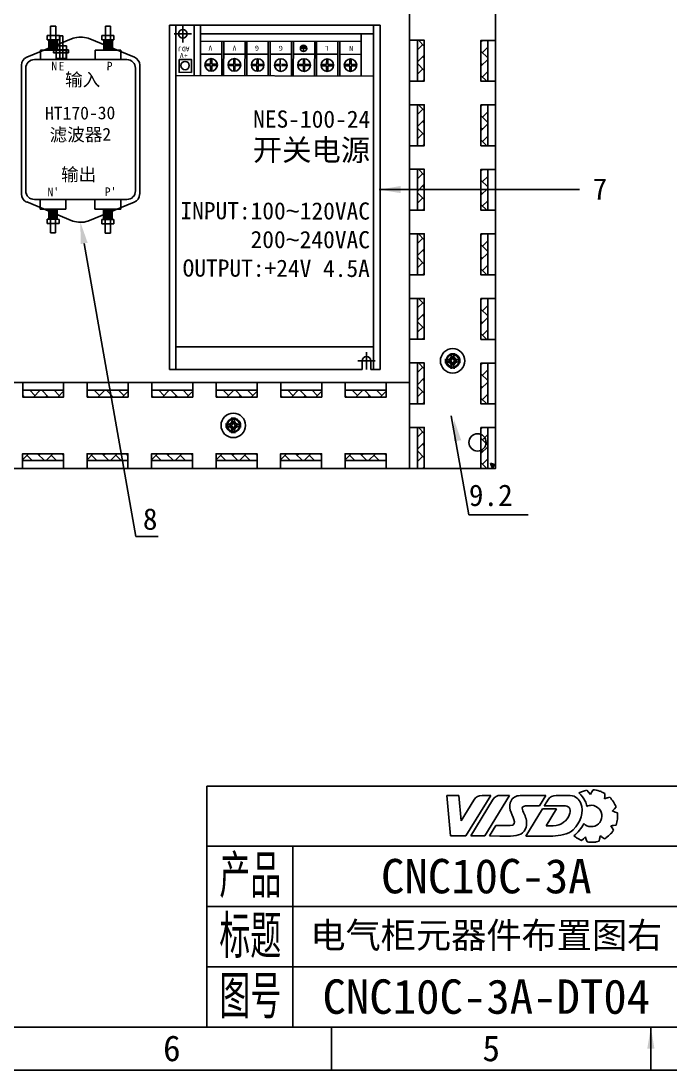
# Model space of a CAD drawing. Header units: millimetres. Extents: x 547 to 2149, y 622 to 1790.
# Drawn here: x 1599.9 to 1675.4, y 1580.2 to 1702.1 of the extents above; entities that cross this region are included whole.
import ezdxf

# ---------------------------------------------------------------- set-up
doc = ezdxf.new("R2010")
doc.units = ezdxf.units.MM
for name, color, linetype in [('中文标注', 3, 'Continuous'), ('仅图框使用', 7, 'Continuous'), ('元器件与线路', 7, 'Continuous'), ('英文数字标注', 3, 'Continuous')]:
    doc.layers.add(name, color=color, linetype=linetype)
doc.styles.get("Standard").update_dxf_attribs({"font": 'txt', "bigfont": 'gbcbig.shx'})
doc.styles.add('宋体', font='')
doc.styles.add('样式 1', font='', dxfattribs={"height": 2})
doc.styles.get('宋体').set_extended_font_data('宋体')
doc.styles.get('样式 1').set_extended_font_data('@FangSong_GB2312')
doc.dimstyles.new('ISO-25', dxfattribs={"dimtxt": 2.5, "dimasz": 2.5, "dimexe": 1.25, "dimexo": 0.625, "dimtad": 1, "dimtxsty": 'Standard', "dimcen": 2.5, "dimadec": 0, "dimazin": 0, "dimtfac": 1, "dimtmove": 0, "dimatfit": 3, "dimfxl": 0, "dimarcsym": 0})
doc.dimstyles.get("Standard").update_dxf_attribs({"dimtxt": 2, "dimasz": 3, "dimexe": 0.18, "dimexo": 0.0625, "dimgap": 0.09, "dimtad": 0, "dimtih": 1, "dimtoh": 1, "dimdec": 4, "dimzin": 0, "dimdsep": 46, "dimtxsty": 'Standard', "dimcen": 0.09, "dimaunit": 1, "dimadec": 0, "dimazin": 0, "dimtfac": 1, "dimtdec": 4, "dimtofl": 0, "dimtmove": 0, "dimatfit": 3, "dimfxl": 0, "dimtolj": 1, "dimtzin": 0, "dimarcsym": 0})

# ---------------------------------------------------------------- blocks, each defined once
blk = doc.blocks.new('Logo-pic')
at = {"layer": '仅图框使用', "color": 4}
for points in [[(1.39, 0), (1.39, 0), (0, 0), (0, 0)], [(0, 0), (0, 0), (0.42, -4.7), (0.42, -4.7)], [(15.35, 0.28), (15.42, 0.32), (15.49, 0.35), (15.57, 0.38)], [(16.08, -0.66), (15.92, -0.31), (15.66, 0), (15.35, 0.28)], [(15.57, 0.38), (15.69, 0.44), (15.83, 0.49), (15.99, 0.54)], [(15.99, 0.54), (15.99, 0.54), (16.28, 0.62), (16.28, 0.62)], [(16.28, 0.62), (16.28, 0.62), (16.46, 0.38), (16.46, 0.38)], [(16.46, 0.38), (16.46, 0.38), (16.69, 0.09), (16.69, 0.09)], [(16.69, 0.09), (16.69, 0.09), (16.85, 0.39), (16.85, 0.39)], [(16.85, 0.39), (16.85, 0.39), (17, 0.65), (17, 0.65)], [(17, 0.65), (17.24, 0.64), (17.5, 0.58), (17.73, 0.5)], [(17.73, 0.5), (17.86, 0.46), (18, 0.4), (18.12, 0.34)], [(18.12, 0.34), (18.12, 0.34), (18.38, 0.2), (18.38, 0.2)], [(18.38, 0.2), (18.38, 0.2), (18.35, -0.09), (18.35, -0.09)], [(1.66, -2.95), (1.66, -2.95), (1.39, 0), (1.39, 0)], [(3.14, -0.56), (3.14, -0.56), (1.66, -2.95), (1.66, -2.95)], [(2.21, -4.71), (2.21, -4.71), (5.1, -0.01), (5.1, -0.01)], [(5.31, -0.56), (5.31, -0.56), (2.78, -4.71), (2.78, -4.71)], [(4.11, -0.01), (3.65, -0.01), (3.39, -0.16), (3.14, -0.56)], [(5.1, -0.01), (5.1, -0.01), (4.11, -0.01), (4.11, -0.01)], [(4.4, -4.71), (4.4, -4.71), (7.29, -0.02), (7.29, -0.02)], [(6.29, -0.01), (5.83, -0.01), (5.59, -0.13), (5.31, -0.56)], [(7.28, -0.02), (7.28, -0.02), (6.29, -0.01), (6.29, -0.01)], [(7.5, -0.58), (7.03, -1.34), (7.55, -2.13), (7.8, -2.82)], [(7.29, -0.02), (7.29, -0.02), (7.28, -0.02), (7.28, -0.02)], [(8.69, -0.02), (8.19, -0.02), (7.78, -0.12), (7.5, -0.58)], [(9.03, -2.23), (8.76, -1.63), (8.45, -1.19), (9.46, -1.23)], [(11.52, -0.03), (11.52, -0.03), (8.69, -0.02), (8.69, -0.02)], [(10.78, -1.23), (10.78, -1.23), (11.52, -0.03), (11.52, -0.03)], [(11.33, -1.23), (11.44, -1.05), (11.61, -0.77), (11.73, -0.58)], [(11.73, -0.58), (12.03, -0.12), (12.3, -0.03), (12.71, -0.03)], [(12.71, -0.03), (12.71, -0.03), (14.35, -0.03), (14.35, -0.03)], [(14.35, -0.03), (15.01, -0.04), (15.38, -0.46), (15.59, -0.95)], [(15.59, -0.95), (15.97, -1.85), (15.54, -3.19), (14.68, -3.99)], [(16.26, -1.28), (16.23, -1.07), (16.17, -0.86), (16.08, -0.66)], [(16.85, -1.16), (16.64, -1.16), (16.44, -1.2), (16.26, -1.28)], [(18.03, -2.46), (18.06, -1.77), (17.53, -1.2), (16.85, -1.16)], [(18.35, -0.09), (18.35, -0.09), (18.33, -0.41), (18.33, -0.41)], [(18.33, -0.41), (18.48, -0.36), (18.63, -0.3), (18.67, -0.29)], [(18.67, -0.29), (18.67, -0.29), (18.94, -0.22), (18.94, -0.22)], [(18.94, -0.22), (19.09, -0.37), (19.24, -0.55), (19.36, -0.74)], [(19.36, -0.74), (19.42, -0.84), (19.49, -0.95), (19.55, -1.07)], [(19.55, -1.07), (19.55, -1.07), (19.61, -1.19), (19.61, -1.19)], [(19.61, -1.19), (19.63, -1.24), (19.65, -1.29), (19.67, -1.34)], [(9.21, -3.7), (9.35, -3.15), (9.22, -2.68), (9.03, -2.23)], [(9.2, -4.73), (9.2, -4.73), (11.13, -1.56), (11.13, -1.56)], [(9.46, -1.23), (9.46, -1.23), (10.78, -1.23), (10.78, -1.23)], [(11.13, -1.56), (11.13, -1.56), (12.74, -1.57), (12.74, -1.57)], [(13.78, -1.23), (13.78, -1.23), (11.33, -1.23), (11.33, -1.23)], [(12.74, -1.57), (12.74, -1.57), (11.53, -3.53), (11.53, -3.53)], [(12.36, -3.53), (13.34, -3.53), (14.01, -2.89), (14.24, -2.29)], [(14.24, -2.29), (14.45, -1.75), (14.3, -1.24), (13.78, -1.23)], [(19.48, -1.56), (19.48, -1.56), (19.25, -1.82), (19.25, -1.82)], [(19.25, -1.82), (19.27, -1.83), (19.29, -1.84), (19.57, -1.95)], [(19.67, -1.34), (19.67, -1.34), (19.48, -1.56), (19.48, -1.56)], [(19.57, -1.95), (19.57, -1.95), (19.84, -2.05), (19.84, -2.05)], [(19.84, -2.05), (19.84, -2.12), (19.85, -2.18), (19.85, -2.25)], [(5.7, -3.51), (5.7, -3.51), (4.96, -4.72), (4.96, -4.72)], [(6.79, -3.52), (6.79, -3.52), (5.7, -3.51), (5.7, -3.51)], [(7.36, -3.52), (7.36, -3.52), (6.79, -3.52), (6.79, -3.52)], [(7.8, -2.82), (7.92, -3.14), (7.91, -3.51), (7.36, -3.52)], [(11.53, -3.53), (11.53, -3.53), (12.01, -3.53), (12.01, -3.53)], [(12.01, -3.53), (12.01, -3.53), (12.28, -3.53), (12.28, -3.53)], [(12.28, -3.53), (12.28, -3.53), (12.36, -3.53), (12.36, -3.53)], [(14.77, -4.69), (15.24, -4.34), (15.64, -3.84), (15.92, -3.28)], [(15.92, -3.28), (16.13, -3.49), (16.42, -3.62), (16.74, -3.64)], [(16.74, -3.64), (17.42, -3.67), (18, -3.14), (18.03, -2.46)], [(19.38, -3.49), (19.27, -3.51), (19.17, -3.52), (19.07, -3.53)], [(19.07, -3.53), (19.13, -3.61), (19.18, -3.69), (19.24, -3.79)], [(19.67, -3.46), (19.67, -3.46), (19.38, -3.49), (19.38, -3.49)], [(19.83, -2.75), (19.81, -2.99), (19.75, -3.23), (19.67, -3.46)], [(0.42, -4.7), (0.42, -4.7), (2.21, -4.71), (2.21, -4.71)], [(2.78, -4.71), (2.78, -4.71), (4.4, -4.71), (4.4, -4.71)], [(4.96, -4.72), (4.96, -4.72), (6.17, -4.73), (6.17, -4.73)], [(6.17, -4.73), (6.17, -4.73), (7.42, -4.73), (7.42, -4.73)], [(7.42, -4.73), (8.35, -4.73), (9.03, -4.45), (9.21, -3.7)], [(10.29, -4.74), (10.29, -4.74), (9.2, -4.73), (9.2, -4.73)], [(12.31, -4.74), (12.31, -4.74), (10.29, -4.74), (10.29, -4.74)], [(14.68, -3.99), (14.07, -4.56), (13.13, -4.68), (12.31, -4.74)], [(15.06, -4.92), (14.97, -4.86), (14.88, -4.78), (14.77, -4.69)], [(16.12, -4.83), (16.12, -4.83), (15.88, -5.05), (15.88, -5.05)], [(16.21, -5.14), (16.19, -5.07), (16.16, -4.95), (16.12, -4.83)], [(17.83, -4.7), (17.81, -4.83), (17.79, -4.96), (17.76, -5.07)], [(18.1, -4.89), (18.02, -4.84), (17.93, -4.77), (17.83, -4.7)], [(18.61, -4.87), (18.52, -4.93), (18.43, -4.99), (18.34, -5.04)], [(18.64, -4.84), (18.63, -4.85), (18.62, -4.86), (18.61, -4.87)], [(19.17, -4.34), (19.01, -4.52), (18.83, -4.68), (18.64, -4.84)], [(19.38, -4.03), (19.32, -4.14), (19.24, -4.24), (19.17, -4.34)], [(19.24, -3.79), (19.24, -3.79), (19.38, -4.03), (19.38, -4.03)], [(15.37, -5.11), (15.27, -5.05), (15.16, -4.99), (15.06, -4.92)], [(15.5, -5.18), (15.5, -5.18), (15.37, -5.11), (15.37, -5.11)], [(15.68, -5.25), (15.62, -5.23), (15.56, -5.2), (15.5, -5.18)], [(15.88, -5.05), (15.88, -5.05), (15.66, -5.25), (15.66, -5.25)], [(15.66, -5.25), (15.66, -5.25), (15.68, -5.25), (15.68, -5.25)], [(16.3, -5.42), (16.3, -5.42), (16.21, -5.14), (16.21, -5.14)], [(16.61, -5.45), (16.51, -5.45), (16.4, -5.44), (16.3, -5.42)], [(16.98, -5.45), (16.85, -5.46), (16.73, -5.46), (16.61, -5.45)], [(17.38, -5.41), (17.23, -5.43), (17.1, -5.44), (16.98, -5.45)], [(17.7, -5.33), (17.6, -5.36), (17.49, -5.38), (17.38, -5.41)], [(17.76, -5.07), (17.76, -5.07), (17.7, -5.33), (17.7, -5.33)], [(17.7, -5.33), (17.7, -5.33), (17.7, -5.33), (17.7, -5.33)], [(18.34, -5.04), (18.34, -5.04), (18.1, -4.89), (18.1, -4.89)]]:
    blk.add_open_spline(points, degree=3, dxfattribs=at)
blk.add_open_spline([(19.85, -2.25), (19.85, -2.3), (19.85, -2.35), (19.85, -2.41), (19.85, -2.41), (19.85, -2.52), (19.85, -2.64), (19.83, -2.75)], degree=3, knots=[0.25423729, 0.25423729, 0.25423729, 0.25423729, 0.27118644, 0.27118644, 0.27118644, 0.27118644, 0.28813559, 0.28813559, 0.28813559, 0.28813559], dxfattribs=at)

msp = doc.modelspace()

# ---------------------------------------------------------------- hatches: boundary and pattern name
at = {"layer": '元器件与线路'}
h = msp.add_hatch(color=256, dxfattribs=at)
h.paths.add_polyline_path([(1603.2, 1698.93), (1603.2, 1699.88), (1603.71, 1699.88), (1604.2, 1699.88), (1604.2, 1699.34)])
h.paths.add_polyline_path([(1603.2, 1698.69), (1603.2, 1698.93), (1604.2, 1699.34), (1604.2, 1698.69)])
h = msp.add_hatch(color=256, dxfattribs=at)
h.paths.add_polyline_path([(1610.57, 1698.93), (1610.57, 1699.88), (1610.05, 1699.88), (1609.57, 1699.88), (1609.57, 1699.34)])
h.paths.add_polyline_path([(1610.57, 1698.69), (1610.57, 1698.93), (1609.57, 1699.34), (1609.57, 1698.69)])
h = msp.add_hatch(dxfattribs=at)
h.set_pattern_fill('AR-HBONE', color=256, scale=0.25, angle=90, style=0)
h.set_pattern_definition([(135, (1768.9885, 2125.7282), (-1.4142136, -3e-14), [3, -1]), (225, (1768.2814, 2126.4353), (-1.4142136, -3e-14), [3, -1])])
h.paths.add_polyline_path([(1646.05, 1699.85), (1646.05, 1695.09), (1646.84, 1695.09), (1646.84, 1699.85)])
h = msp.add_hatch(dxfattribs=at)
h.set_pattern_fill('AR-HBONE', color=256, scale=0.25, angle=270, style=0)
h.set_pattern_definition([(315, (1531.2778, 1269.1993), (1.4142136, 3e-14), [3, -1]), (45, (1531.9849, 1268.4921), (1.4142136, 3e-14), [3, -1])])
h.paths.add_polyline_path([(1653.43, 1695.08), (1654.22, 1695.08), (1654.22, 1699.83), (1653.43, 1699.83)])
h = msp.add_hatch(color=256, dxfattribs=at)
h.paths.add_polyline_path([(1605.24, 1698.73), (1605.24, 1698.38), (1605.46, 1698.38), (1605.46, 1698.73)])
h.paths.add_polyline_path([(1604.82, 1698.69), (1604.82, 1698.38), (1605.2, 1698.38), (1605.2, 1698.69)])
h.paths.add_polyline_path([(1604.82, 1698.38), (1604.82, 1698.69), (1604.45, 1698.69), (1604.45, 1698.38)])
h.paths.add_polyline_path([(1604.45, 1698.38), (1604.45, 1698.69), (1604.03, 1698.69), (1604.03, 1698.38)])
h.paths.add_polyline_path([(1604.03, 1698.38), (1604.03, 1698.69), (1603.75, 1698.69), (1603.74, 1698.38)])
h = msp.add_hatch(color=256, dxfattribs=at)
h.paths.add_polyline_path([(1605.24, 1697.73), (1605, 1697.73), (1605, 1697.59), (1605.24, 1697.59)])
h.paths.add_polyline_path([(1605, 1697.73), (1604.27, 1697.73), (1604.27, 1697.59), (1605, 1697.59)])
h.paths.add_polyline_path([(1604.03, 1697.73), (1604.03, 1697.59), (1604.27, 1697.59), (1604.27, 1697.73)])
h = msp.add_hatch(dxfattribs=at)
h.set_pattern_fill('AR-HBONE', color=256, scale=0.25, angle=90, style=0)
h.set_pattern_definition([(135, (1768.9885, 2118.2282), (-1.4142136, -3e-14), [3, -1]), (225, (1768.2814, 2118.9353), (-1.4142136, -3e-14), [3, -1])])
h.paths.add_polyline_path([(1646.05, 1692.35), (1646.05, 1687.59), (1646.84, 1687.59), (1646.84, 1692.35)])
h = msp.add_hatch(dxfattribs=at)
h.set_pattern_fill('AR-HBONE', color=256, scale=0.25, angle=270, style=0)
h.set_pattern_definition([(315, (1531.2778, 1261.6993), (1.4142136, 3e-14), [3, -1]), (45, (1531.9849, 1260.9921), (1.4142136, 3e-14), [3, -1])])
h.paths.add_polyline_path([(1653.43, 1687.58), (1654.22, 1687.58), (1654.22, 1692.33), (1653.43, 1692.33)])
h = msp.add_hatch(dxfattribs=at)
h.set_pattern_fill('AR-HBONE', color=256, scale=0.25, angle=90, style=0)
h.set_pattern_definition([(135, (1768.9885, 2110.7282), (-1.4142136, -3e-14), [3, -1]), (225, (1768.2814, 2111.4353), (-1.4142136, -3e-14), [3, -1])])
h.paths.add_polyline_path([(1646.05, 1684.85), (1646.05, 1680.09), (1646.84, 1680.09), (1646.84, 1684.85)])
h = msp.add_hatch(dxfattribs=at)
h.set_pattern_fill('AR-HBONE', color=256, scale=0.25, angle=270, style=0)
h.set_pattern_definition([(315, (1531.2778, 1254.1993), (1.4142136, 3e-14), [3, -1]), (45, (1531.9849, 1253.4921), (1.4142136, 3e-14), [3, -1])])
h.paths.add_polyline_path([(1653.43, 1680.08), (1654.22, 1680.08), (1654.22, 1684.83), (1653.43, 1684.83)])
h = msp.add_hatch(color=256, dxfattribs=at)
h.paths.add_polyline_path([(1603.17, 1679.99), (1603.17, 1679.04), (1603.69, 1679.04), (1604.17, 1679.03), (1604.17, 1679.58)])
h.paths.add_polyline_path([(1603.17, 1680.23), (1603.17, 1679.99), (1604.17, 1679.58), (1604.17, 1680.23)])
h = msp.add_hatch(color=256, dxfattribs=at)
h.paths.add_polyline_path([(1610.55, 1679.97), (1609.55, 1679.56), (1609.54, 1679.02), (1610.03, 1679.02), (1610.54, 1679.02)])
h.paths.add_polyline_path([(1609.55, 1679.56), (1610.55, 1679.97), (1610.55, 1680.21), (1609.55, 1680.21)])
h = msp.add_hatch(dxfattribs=at)
h.set_pattern_fill('AR-HBONE', color=256, scale=0.25, angle=90, style=0)
h.set_pattern_definition([(135, (1768.9885, 2103.2282), (-1.4142136, -3e-14), [3, -1]), (225, (1768.2814, 2103.9353), (-1.4142136, -3e-14), [3, -1])])
h.paths.add_polyline_path([(1646.05, 1677.35), (1646.05, 1672.59), (1646.84, 1672.59), (1646.84, 1677.35)])
h = msp.add_hatch(dxfattribs=at)
h.set_pattern_fill('AR-HBONE', color=256, scale=0.25, angle=270, style=0)
h.set_pattern_definition([(315, (1531.2778, 1246.6993), (1.4142136, 3e-14), [3, -1]), (45, (1531.9849, 1245.9921), (1.4142136, 3e-14), [3, -1])])
h.paths.add_polyline_path([(1653.43, 1672.58), (1654.22, 1672.58), (1654.22, 1677.33), (1653.43, 1677.33)])
h = msp.add_hatch(dxfattribs=at)
h.set_pattern_fill('AR-HBONE', color=256, scale=0.25, angle=90, style=0)
h.set_pattern_definition([(135, (1768.9885, 2095.7282), (-1.4142136, -3e-14), [3, -1]), (225, (1768.2814, 2096.4353), (-1.4142136, -3e-14), [3, -1])])
h.paths.add_polyline_path([(1646.05, 1669.85), (1646.05, 1665.09), (1646.84, 1665.09), (1646.84, 1669.85)])
h = msp.add_hatch(dxfattribs=at)
h.set_pattern_fill('AR-HBONE', color=256, scale=0.25, angle=270, style=0)
h.set_pattern_definition([(315, (1531.2778, 1239.1993), (1.4142136, 3e-14), [3, -1]), (45, (1531.9849, 1238.4921), (1.4142136, 3e-14), [3, -1])])
h.paths.add_polyline_path([(1653.43, 1665.08), (1654.22, 1665.08), (1654.22, 1669.83), (1653.43, 1669.83)])
h = msp.add_hatch(dxfattribs=at)
h.set_pattern_fill('AR-HBONE', color=256, scale=0.25, angle=90, style=0)
h.set_pattern_definition([(135, (1768.9885, 2088.2282), (-1.4142136, -3e-14), [3, -1]), (225, (1768.2814, 2088.9353), (-1.4142136, -3e-14), [3, -1])])
h.paths.add_polyline_path([(1646.05, 1662.35), (1646.05, 1657.59), (1646.84, 1657.59), (1646.84, 1662.35)])
h = msp.add_hatch(dxfattribs=at)
h.set_pattern_fill('AR-HBONE', color=256, scale=0.25, angle=270, style=0)
h.set_pattern_definition([(315, (1531.2778, 1231.6993), (1.4142136, 3e-14), [3, -1]), (45, (1531.9849, 1230.9921), (1.4142136, 3e-14), [3, -1])])
h.paths.add_polyline_path([(1653.43, 1657.58), (1654.22, 1657.58), (1654.22, 1662.33), (1653.43, 1662.33)])
h = msp.add_hatch(dxfattribs=at)
h.set_pattern_fill('AR-HBONE', color=256, scale=0.25, style=0)
h.set_pattern_definition([(45, (2030.7844, 1536.2299), (1e-16, 1.4142136), [3, -1]), (135, (2031.4915, 1536.937), (1e-16, 1.4142136), [3, -1])])
h.paths.add_polyline_path([(1604.91, 1659.17), (1600.15, 1659.17), (1600.15, 1658.38), (1604.91, 1658.38)])
h = msp.add_hatch(dxfattribs=at)
h.set_pattern_fill('AR-HBONE', color=256, scale=0.25, style=0)
h.set_pattern_definition([(45, (2038.2844, 1536.2299), (1e-16, 1.4142136), [3, -1]), (135, (2038.9915, 1536.937), (1e-16, 1.4142136), [3, -1])])
h.paths.add_polyline_path([(1612.41, 1659.17), (1607.65, 1659.17), (1607.65, 1658.38), (1612.41, 1658.38)])
h = msp.add_hatch(dxfattribs=at)
h.set_pattern_fill('AR-HBONE', color=256, scale=0.25, style=0)
h.set_pattern_definition([(45, (2045.7844, 1536.2299), (1e-16, 1.4142136), [3, -1]), (135, (2046.4915, 1536.937), (1e-16, 1.4142136), [3, -1])])
h.paths.add_polyline_path([(1619.91, 1659.17), (1615.15, 1659.17), (1615.15, 1658.38), (1619.91, 1658.38)])
h = msp.add_hatch(dxfattribs=at)
h.set_pattern_fill('AR-HBONE', color=256, scale=0.25, style=0)
h.set_pattern_definition([(45, (2053.2844, 1536.2299), (1e-16, 1.4142136), [3, -1]), (135, (2053.9915, 1536.937), (1e-16, 1.4142136), [3, -1])])
h.paths.add_polyline_path([(1627.41, 1659.17), (1622.65, 1659.17), (1622.65, 1658.38), (1627.41, 1658.38)])
h = msp.add_hatch(dxfattribs=at)
h.set_pattern_fill('AR-HBONE', color=256, scale=0.25, style=0)
h.set_pattern_definition([(45, (2060.7844, 1536.2299), (1e-16, 1.4142136), [3, -1]), (135, (2061.4915, 1536.937), (1e-16, 1.4142136), [3, -1])])
h.paths.add_polyline_path([(1634.91, 1659.17), (1630.15, 1659.17), (1630.15, 1658.38), (1634.91, 1658.38)])
h = msp.add_hatch(dxfattribs=at)
h.set_pattern_fill('AR-HBONE', color=256, scale=0.25, style=0)
h.set_pattern_definition([(45, (2068.2844, 1536.2299), (1e-16, 1.4142136), [3, -1]), (135, (2068.9915, 1536.937), (1e-16, 1.4142136), [3, -1])])
h.paths.add_polyline_path([(1642.41, 1659.17), (1637.65, 1659.17), (1637.65, 1658.38), (1642.41, 1658.38)])
h = msp.add_hatch(dxfattribs=at)
h.set_pattern_fill('AR-HBONE', color=256, scale=0.25, angle=90, style=0)
h.set_pattern_definition([(135, (1768.9885, 2080.7282), (-1.4142136, -3e-14), [3, -1]), (225, (1768.2814, 2081.4353), (-1.4142136, -3e-14), [3, -1])])
h.paths.add_polyline_path([(1646.05, 1654.85), (1646.05, 1650.09), (1646.84, 1650.09), (1646.84, 1654.85)])
h = msp.add_hatch(dxfattribs=at)
h.set_pattern_fill('AR-HBONE', color=256, scale=0.25, angle=270, style=0)
h.set_pattern_definition([(315, (1531.2778, 1224.1993), (1.4142136, 3e-14), [3, -1]), (45, (1531.9849, 1223.4921), (1.4142136, 3e-14), [3, -1])])
h.paths.add_polyline_path([(1653.43, 1650.08), (1654.22, 1650.08), (1654.22, 1654.83), (1653.43, 1654.83)])
h = msp.add_hatch(dxfattribs=at)
h.set_pattern_fill('AR-HBONE', color=256, scale=0.25, angle=180, style=0)
h.set_pattern_definition([(225, (1174.2555, 1773.9406), (-3e-16, -1.4142136), [3, -1]), (315, (1173.5484, 1773.2335), (-3e-16, -1.4142136), [3, -1])])
h.paths.add_polyline_path([(1600.13, 1651.79), (1600.13, 1651), (1604.89, 1651), (1604.89, 1651.79)])
h = msp.add_hatch(dxfattribs=at)
h.set_pattern_fill('AR-HBONE', color=256, scale=0.25, angle=180, style=0)
h.set_pattern_definition([(225, (1181.7555, 1773.9406), (-3e-16, -1.4142136), [3, -1]), (315, (1181.0484, 1773.2335), (-3e-16, -1.4142136), [3, -1])])
h.paths.add_polyline_path([(1607.63, 1651.79), (1607.63, 1651), (1612.39, 1651), (1612.39, 1651.79)])
h = msp.add_hatch(dxfattribs=at)
h.set_pattern_fill('AR-HBONE', color=256, scale=0.25, angle=180, style=0)
h.set_pattern_definition([(225, (1189.2555, 1773.9406), (-3e-16, -1.4142136), [3, -1]), (315, (1188.5484, 1773.2335), (-3e-16, -1.4142136), [3, -1])])
h.paths.add_polyline_path([(1615.13, 1651.79), (1615.13, 1651), (1619.89, 1651), (1619.89, 1651.79)])
h = msp.add_hatch(dxfattribs=at)
h.set_pattern_fill('AR-HBONE', color=256, scale=0.25, angle=180, style=0)
h.set_pattern_definition([(225, (1196.7555, 1773.9406), (-3e-16, -1.4142136), [3, -1]), (315, (1196.0484, 1773.2335), (-3e-16, -1.4142136), [3, -1])])
h.paths.add_polyline_path([(1622.63, 1651.79), (1622.63, 1651), (1627.39, 1651), (1627.39, 1651.79)])
h = msp.add_hatch(dxfattribs=at)
h.set_pattern_fill('AR-HBONE', color=256, scale=0.25, angle=180, style=0)
h.set_pattern_definition([(225, (1204.2555, 1773.9406), (-3e-16, -1.4142136), [3, -1]), (315, (1203.5484, 1773.2335), (-3e-16, -1.4142136), [3, -1])])
h.paths.add_polyline_path([(1630.13, 1651.79), (1630.13, 1651), (1634.89, 1651), (1634.89, 1651.79)])
h = msp.add_hatch(dxfattribs=at)
h.set_pattern_fill('AR-HBONE', color=256, scale=0.25, angle=180, style=0)
h.set_pattern_definition([(225, (1211.7555, 1773.9406), (-3e-16, -1.4142136), [3, -1]), (315, (1211.0484, 1773.2335), (-3e-16, -1.4142136), [3, -1])])
h.paths.add_polyline_path([(1637.63, 1651.79), (1637.63, 1651), (1642.39, 1651), (1642.39, 1651.79)])

# ---------------------------------------------------------------- linework, layer by layer
at = {"layer": '仅图框使用'}
for p, q in [((1621.55, 1613.18), (1816.68, 1613.18)), ((1621.55, 1585.18), (1621.55, 1613.18)), ((1621.55, 1606.18), (1816.68, 1606.18)), ((1631.55, 1585.18), (1631.55, 1606.18)), ((1621.55, 1599.18), (1816.68, 1599.18)), ((1621.55, 1592.18), (1784.55, 1592.18)), ((1529.68, 1585.18), (1816.68, 1585.18)), ((1636.05, 1585.18), (1636.05, 1580.18)), ((1524.68, 1580.18), (1821.68, 1580.18))]:
    msp.add_line(p, q, dxfattribs=at)
at = {"layer": '元器件与线路'}
for p, q in [((1645.13, 1757.59), (1645.13, 1650.09)), ((1655.13, 1757.29), (1655.13, 1650.39)), ((1603.4, 1699.88), (1603.4, 1701.46)), ((1603.4, 1701.46), (1604, 1701.46)), ((1604, 1701.46), (1604, 1699.88)), ((1610.37, 1701.46), (1609.77, 1701.46)), ((1609.77, 1701.46), (1609.77, 1699.88)), ((1610.37, 1699.88), (1610.37, 1701.46)), ((1617.2, 1701.59), (1617.2, 1661.59)), ((1641.7, 1701.59), (1617.2, 1701.59)), ((1617.76, 1700.59), (1619.76, 1700.59)), ((1617.97, 1701.59), (1617.97, 1661.59)), ((1618.76, 1699.59), (1618.76, 1701.59)), ((1619.26, 1700.59), (1618.76, 1700.59)), ((1620.09, 1695.72), (1620.1, 1701.59)), ((1620.81, 1695.72), (1620.83, 1701.59)), ((1620.82, 1700.59), (1640.95, 1700.59)), ((1639.49, 1695.68), (1639.5, 1700.59)), ((1640.95, 1661.59), (1640.95, 1701.59)), ((1641.7, 1661.59), (1641.7, 1701.59)), ((1606, 1700.08), (1600.63, 1697.87)), ((1603.01, 1699.88), (1603.01, 1700.38)), ((1603.01, 1700.38), (1604.41, 1700.38)), ((1603.01, 1699.88), (1603.71, 1699.88)), ((1603.2, 1698.69), (1603.2, 1699.88)), ((1603.71, 1699.88), (1604.41, 1699.88)), ((1604.2, 1699.88), (1604.2, 1698.69)), ((1604.41, 1700.38), (1604.41, 1699.88)), ((1604.45, 1700.37), (1604.82, 1700.37)), ((1604.45, 1700.37), (1604.45, 1697.59)), ((1604.82, 1700.37), (1604.82, 1697.59)), ((1607.77, 1700.08), (1613.14, 1697.87)), ((1610.75, 1700.38), (1609.35, 1700.38)), ((1609.35, 1700.38), (1609.35, 1699.88)), ((1610.05, 1699.88), (1609.35, 1699.88)), ((1609.57, 1699.88), (1609.57, 1698.69)), ((1610.75, 1699.88), (1610.05, 1699.88)), ((1610.57, 1698.69), (1610.57, 1699.88)), ((1610.75, 1699.88), (1610.75, 1700.38)), ((1639.5, 1699.68), (1620.82, 1699.72)), ((1623.29, 1695.72), (1623.3, 1699.71)), ((1623.51, 1695.71), (1623.52, 1699.71)), ((1625.99, 1695.71), (1626, 1699.71)), ((1626.21, 1695.71), (1626.22, 1699.71)), ((1628.69, 1695.7), (1628.7, 1699.7)), ((1628.91, 1695.7), (1628.92, 1699.7)), ((1631.39, 1695.7), (1631.4, 1699.69)), ((1631.61, 1695.7), (1631.62, 1699.69)), ((1634.09, 1695.69), (1634.1, 1699.69)), ((1634.31, 1695.69), (1634.32, 1699.69)), ((1636.79, 1695.68), (1636.8, 1699.68)), ((1637.01, 1695.68), (1637.02, 1699.68)), ((1646.05, 1695.09), (1646.05, 1699.85)), ((1654.22, 1699.83), (1654.22, 1695.08)), ((1602.2, 1697.59), (1602.2, 1698.69)), ((1602.2, 1698.69), (1605.2, 1698.69)), ((1603.74, 1698.38), (1603.75, 1698.73)), ((1605.46, 1698.38), (1603.74, 1698.38)), ((1605.46, 1698.73), (1603.75, 1698.73)), ((1604.03, 1699.18), (1604.03, 1697.59)), ((1605.24, 1699.18), (1604.03, 1699.18)), ((1604.03, 1697.59), (1604.03, 1698.09)), ((1605.2, 1698.69), (1605.2, 1697.59)), ((1605.24, 1697.59), (1605.24, 1699.18)), ((1605.24, 1698.09), (1605.24, 1697.59)), ((1605.46, 1698.73), (1605.46, 1698.38)), ((1608.57, 1698.69), (1608.57, 1697.59)), ((1611.57, 1698.69), (1608.57, 1698.69)), ((1611.57, 1697.59), (1611.57, 1698.69)), ((1623.29, 1698.24), (1620.82, 1698.24)), ((1625.99, 1698.23), (1623.52, 1698.24)), ((1628.69, 1698.23), (1626.22, 1698.23)), ((1631.39, 1698.22), (1628.92, 1698.23)), ((1634.09, 1698.21), (1631.62, 1698.22)), ((1633.12, 1698.91), (1632.48, 1698.91)), ((1633, 1699.02), (1632.59, 1699.02)), ((1632.91, 1699.13), (1632.68, 1699.13)), ((1632.8, 1698.91), (1632.8, 1698.65)), ((1636.79, 1698.21), (1634.32, 1698.21)), ((1639.49, 1698.2), (1637.02, 1698.21)), ((1600.01, 1696.98), (1600.01, 1681.94)), ((1612.26, 1697.59), (1601.51, 1697.59)), ((1605.24, 1697.73), (1604.03, 1697.73)), ((1605.24, 1697.59), (1604.03, 1697.59)), ((1613.76, 1696.95), (1613.76, 1681.94)), ((1621.33, 1697.05), (1621.98, 1697.05)), ((1621.33, 1696.91), (1621.98, 1696.91)), ((1621.98, 1697.05), (1621.99, 1697.71)), ((1621.98, 1696.26), (1621.98, 1696.91)), ((1622.12, 1697.05), (1622.12, 1697.71)), ((1622.12, 1697.05), (1622.78, 1697.05)), ((1622.12, 1696.91), (1622.78, 1696.91)), ((1622.12, 1696.26), (1622.12, 1696.91)), ((1624.03, 1697.04), (1624.68, 1697.04)), ((1624.03, 1696.91), (1624.68, 1696.91)), ((1624.68, 1697.04), (1624.69, 1697.7)), ((1624.68, 1696.25), (1624.68, 1696.91)), ((1624.82, 1697.04), (1624.82, 1697.7)), ((1624.82, 1697.04), (1625.48, 1697.04)), ((1624.82, 1696.91), (1625.48, 1696.9)), ((1624.82, 1696.25), (1624.82, 1696.91)), ((1626.73, 1697.04), (1627.38, 1697.04)), ((1626.73, 1696.9), (1627.38, 1696.9)), ((1627.38, 1697.04), (1627.39, 1697.7)), ((1627.38, 1696.24), (1627.38, 1696.9)), ((1627.52, 1697.04), (1627.52, 1697.7)), ((1627.52, 1697.04), (1628.18, 1697.03)), ((1627.52, 1696.9), (1628.18, 1696.9)), ((1627.52, 1696.24), (1627.52, 1696.9)), ((1629.43, 1697.03), (1630.08, 1697.03)), ((1629.43, 1696.9), (1630.08, 1696.89)), ((1630.08, 1697.03), (1630.09, 1697.69)), ((1630.08, 1696.24), (1630.08, 1696.89)), ((1630.22, 1697.03), (1630.88, 1697.03)), ((1630.22, 1696.89), (1630.88, 1696.89)), ((1632.13, 1697.02), (1632.78, 1697.02)), ((1632.13, 1696.89), (1632.78, 1696.89)), ((1632.78, 1697.02), (1632.79, 1697.68)), ((1632.78, 1696.23), (1632.78, 1696.89)), ((1632.92, 1697.02), (1632.92, 1697.69)), ((1632.92, 1697.02), (1633.58, 1697.02)), ((1632.92, 1696.89), (1633.58, 1696.89)), ((1632.92, 1696.23), (1632.92, 1696.89)), ((1634.83, 1697.02), (1635.48, 1697.02)), ((1634.83, 1696.88), (1635.48, 1696.88)), ((1635.48, 1697.02), (1635.49, 1697.68)), ((1635.48, 1696.23), (1635.48, 1696.88)), ((1635.62, 1697.02), (1635.62, 1697.68)), ((1635.62, 1697.02), (1636.28, 1697.01)), ((1635.62, 1696.88), (1636.28, 1696.88)), ((1635.62, 1696.22), (1635.62, 1696.88)), ((1637.53, 1697.01), (1638.18, 1697.01)), ((1637.53, 1696.88), (1638.18, 1696.88)), ((1638.18, 1697.01), (1638.19, 1697.67)), ((1638.18, 1696.22), (1638.18, 1696.88)), ((1638.32, 1697.01), (1638.32, 1697.67)), ((1638.32, 1697.01), (1638.98, 1697.01)), ((1638.32, 1696.87), (1638.98, 1696.87)), ((1638.32, 1696.22), (1638.32, 1696.87)), ((1600.51, 1696.59), (1600.51, 1682.34)), ((1613.26, 1682.34), (1613.26, 1696.59)), ((1617.97, 1695.73), (1640.95, 1695.67)), ((1646.05, 1687.59), (1646.05, 1692.35)), ((1654.22, 1692.33), (1654.22, 1687.58)), ((1646.05, 1680.09), (1646.05, 1684.85)), ((1654.22, 1684.83), (1654.22, 1680.08)), ((1605.97, 1678.83), (1600.61, 1681.05)), ((1601.51, 1681.34), (1612.26, 1681.34)), ((1602.18, 1681.33), (1602.17, 1680.23)), ((1605.17, 1680.22), (1605.18, 1681.32)), ((1607.74, 1678.83), (1613.12, 1681.02)), ((1608.55, 1680.21), (1608.55, 1681.31)), ((1611.55, 1681.31), (1611.55, 1680.21)), ((1602.17, 1680.23), (1605.17, 1680.22)), ((1603.17, 1680.23), (1603.17, 1679.04)), ((1604.17, 1679.03), (1604.17, 1680.23)), ((1611.55, 1680.21), (1608.55, 1680.21)), ((1609.54, 1679.02), (1609.55, 1680.21)), ((1610.55, 1680.21), (1610.54, 1679.02)), ((1602.99, 1679.04), (1603.69, 1679.04)), ((1602.99, 1679.04), (1602.99, 1678.54)), ((1603.37, 1679.04), (1603.37, 1677.45)), ((1603.69, 1679.04), (1604.39, 1679.03)), ((1603.97, 1677.45), (1603.97, 1679.03)), ((1604.39, 1678.53), (1604.39, 1679.03)), ((1610.03, 1679.02), (1609.33, 1679.02)), ((1609.33, 1678.52), (1609.33, 1679.02)), ((1609.74, 1677.44), (1609.74, 1679.02)), ((1610.73, 1679.02), (1610.03, 1679.02)), ((1610.34, 1679.02), (1610.34, 1677.44)), ((1610.73, 1679.02), (1610.73, 1678.52)), ((1602.99, 1678.54), (1604.39, 1678.53)), ((1603.97, 1677.45), (1603.37, 1677.45)), ((1610.73, 1678.52), (1609.33, 1678.52)), ((1610.34, 1677.44), (1609.74, 1677.44)), ((1646.05, 1672.59), (1646.05, 1677.35)), ((1654.22, 1677.33), (1654.22, 1672.58)), ((1646.05, 1665.09), (1646.05, 1669.85)), ((1654.22, 1669.83), (1654.22, 1665.08)), ((1640.95, 1664.21), (1617.97, 1664.21)), ((1640.13, 1661.59), (1640.13, 1663.59)), ((1617.2, 1661.59), (1639.63, 1661.59)), ((1639.13, 1662.59), (1641.13, 1662.59)), ((1639.63, 1662.59), (1639.63, 1661.59)), ((1640.63, 1662.59), (1640.13, 1662.59)), ((1640.63, 1662.59), (1640.63, 1661.59)), ((1640.63, 1661.59), (1641.7, 1661.59)), ((1646.05, 1657.59), (1646.05, 1662.35)), ((1654.22, 1662.33), (1654.22, 1657.58)), ((1570.13, 1660.09), (1645.13, 1660.09)), ((1600.15, 1659.17), (1604.91, 1659.17)), ((1607.65, 1659.17), (1612.41, 1659.17)), ((1615.15, 1659.17), (1619.91, 1659.17)), ((1622.65, 1659.17), (1627.41, 1659.17)), ((1630.15, 1659.17), (1634.91, 1659.17)), ((1637.65, 1659.17), (1642.41, 1659.17)), ((1646.05, 1650.09), (1646.05, 1654.85)), ((1654.22, 1654.83), (1654.22, 1650.08)), ((1604.89, 1651), (1600.13, 1651)), ((1612.39, 1651), (1607.63, 1651)), ((1619.89, 1651), (1615.13, 1651)), ((1627.39, 1651), (1622.63, 1651)), ((1634.89, 1651), (1630.13, 1651)), ((1642.39, 1651), (1637.63, 1651)), ((1654.83, 1650.09), (1543.93, 1650.09)), ((1645.13, 1650.09), (1655.13, 1650.08)), ((1654.83, 1650.39), (1655.13, 1650.39)), ((1654.83, 1650.39), (1654.83, 1650.09))]:
    msp.add_line(p, q, dxfattribs=at)
at = {"layer": '元器件与线路', "color": 0, "lineweight": 25}
for p, q in [((1649.22, 1662.76), (1649.91, 1662.63)), ((1649.3, 1662.42), (1649.3, 1662.75)), ((1649.89, 1662.83), (1649.55, 1662.7)), ((1649.89, 1662.83), (1650.02, 1663.17)), ((1650, 1662.72), (1649.89, 1662.83)), ((1649.91, 1662.63), (1650.09, 1662.81)), ((1649.95, 1663.5), (1650.09, 1662.81)), ((1649.97, 1663.42), (1650.3, 1663.42)), ((1650.09, 1662.81), (1650.18, 1662.81)), ((1650.31, 1663.5), (1650.18, 1662.81)), ((1650.36, 1662.63), (1650.18, 1662.81)), ((1650.38, 1662.83), (1650.25, 1663.17)), ((1650.27, 1662.72), (1650.38, 1662.83)), ((1651.05, 1662.76), (1650.36, 1662.63)), ((1650.38, 1662.83), (1650.71, 1662.7)), ((1650.96, 1662.75), (1650.96, 1662.42)), ((1649.22, 1662.41), (1649.91, 1662.54)), ((1649.89, 1662.34), (1649.55, 1662.47)), ((1649.89, 1662.34), (1650, 1662.45)), ((1649.89, 1662.34), (1650.02, 1662)), ((1649.91, 1662.54), (1649.91, 1662.63)), ((1650.09, 1662.36), (1649.91, 1662.54)), ((1649.95, 1661.67), (1650.09, 1662.36)), ((1649.97, 1661.76), (1650.3, 1661.76)), ((1650.18, 1662.36), (1650.09, 1662.36)), ((1650.36, 1662.54), (1650.18, 1662.36)), ((1650.31, 1661.67), (1650.18, 1662.36)), ((1650.38, 1662.34), (1650.25, 1662)), ((1650.27, 1662.45), (1650.38, 1662.34)), ((1650.36, 1662.63), (1650.36, 1662.54)), ((1651.05, 1662.41), (1650.36, 1662.54)), ((1650.38, 1662.34), (1650.71, 1662.47)), ((1624.39, 1655.33), (1624.52, 1655.67)), ((1624.45, 1656), (1624.59, 1655.31)), ((1624.47, 1655.92), (1624.8, 1655.92)), ((1624.81, 1656), (1624.68, 1655.31)), ((1624.88, 1655.33), (1624.75, 1655.67)), ((1623.72, 1655.26), (1624.41, 1655.13)), ((1623.72, 1654.91), (1624.41, 1655.04)), ((1623.8, 1654.92), (1623.8, 1655.25)), ((1624.39, 1655.33), (1624.05, 1655.2)), ((1624.39, 1654.84), (1624.05, 1654.97)), ((1624.5, 1655.22), (1624.39, 1655.33)), ((1624.39, 1654.84), (1624.5, 1654.95)), ((1624.39, 1654.84), (1624.52, 1654.5)), ((1624.41, 1655.13), (1624.59, 1655.31)), ((1624.41, 1655.04), (1624.41, 1655.13)), ((1624.59, 1654.86), (1624.41, 1655.04)), ((1624.45, 1654.17), (1624.59, 1654.86)), ((1624.47, 1654.26), (1624.8, 1654.26)), ((1624.59, 1655.31), (1624.68, 1655.31)), ((1624.68, 1654.86), (1624.59, 1654.86)), ((1624.86, 1655.13), (1624.68, 1655.31)), ((1624.86, 1655.04), (1624.68, 1654.86)), ((1624.81, 1654.17), (1624.68, 1654.86)), ((1624.88, 1654.84), (1624.75, 1654.5)), ((1624.77, 1655.22), (1624.88, 1655.33)), ((1624.77, 1654.95), (1624.88, 1654.84)), ((1625.55, 1655.26), (1624.86, 1655.13)), ((1624.86, 1655.13), (1624.86, 1655.04)), ((1625.55, 1654.91), (1624.86, 1655.04)), ((1624.88, 1655.33), (1625.21, 1655.2)), ((1624.88, 1654.84), (1625.21, 1654.97)), ((1625.46, 1655.25), (1625.46, 1654.92))]:
    msp.add_line(p, q, dxfattribs=at)
at = {"layer": '元器件与线路'}
for points in [[(1645.13, 1695.09), (1645.13, 1699.85), (1646.84, 1699.85), (1646.84, 1695.09)], [(1655.13, 1699.83), (1655.13, 1695.08), (1653.43, 1695.08), (1653.43, 1699.83)], [(1619.77, 1696.11), (1618.33, 1696.12), (1618.34, 1697.6), (1619.78, 1697.6)], [(1645.13, 1687.59), (1645.13, 1692.35), (1646.84, 1692.35), (1646.84, 1687.59)], [(1655.13, 1692.33), (1655.13, 1687.58), (1653.43, 1687.58), (1653.43, 1692.33)], [(1645.13, 1680.09), (1645.13, 1684.85), (1646.84, 1684.85), (1646.84, 1680.09)], [(1655.13, 1684.83), (1655.13, 1680.08), (1653.43, 1680.08), (1653.43, 1684.83)], [(1645.13, 1672.59), (1645.13, 1677.35), (1646.84, 1677.35), (1646.84, 1672.59)], [(1655.13, 1677.33), (1655.13, 1672.58), (1653.43, 1672.58), (1653.43, 1677.33)], [(1645.13, 1665.09), (1645.13, 1669.85), (1646.84, 1669.85), (1646.84, 1665.09)], [(1655.13, 1669.83), (1655.13, 1665.08), (1653.43, 1665.08), (1653.43, 1669.83)], [(1645.13, 1657.59), (1645.13, 1662.35), (1646.84, 1662.35), (1646.84, 1657.59)], [(1655.13, 1662.33), (1655.13, 1657.58), (1653.43, 1657.58), (1653.43, 1662.33)], [(1600.15, 1660.09), (1604.91, 1660.09), (1604.91, 1658.38), (1600.15, 1658.38)], [(1607.65, 1660.09), (1612.41, 1660.09), (1612.41, 1658.38), (1607.65, 1658.38)], [(1615.15, 1660.09), (1619.91, 1660.09), (1619.91, 1658.38), (1615.15, 1658.38)], [(1622.65, 1660.09), (1627.41, 1660.09), (1627.41, 1658.38), (1622.65, 1658.38)], [(1630.15, 1660.09), (1634.91, 1660.09), (1634.91, 1658.38), (1630.15, 1658.38)], [(1637.65, 1660.09), (1642.41, 1660.09), (1642.41, 1658.38), (1637.65, 1658.38)], [(1645.13, 1650.09), (1645.13, 1654.85), (1646.84, 1654.85), (1646.84, 1650.09)], [(1655.13, 1654.83), (1655.13, 1650.08), (1653.43, 1650.08), (1653.43, 1654.83)], [(1604.89, 1650.09), (1600.13, 1650.09), (1600.13, 1651.79), (1604.89, 1651.79)], [(1612.39, 1650.09), (1607.63, 1650.09), (1607.63, 1651.79), (1612.39, 1651.79)], [(1619.89, 1650.09), (1615.13, 1650.09), (1615.13, 1651.79), (1619.89, 1651.79)], [(1627.39, 1650.09), (1622.63, 1650.09), (1622.63, 1651.79), (1627.39, 1651.79)], [(1634.89, 1650.09), (1630.13, 1650.09), (1630.13, 1651.79), (1634.89, 1651.79)], [(1642.39, 1650.09), (1637.63, 1650.09), (1637.63, 1651.79), (1642.39, 1651.79)]]:
    msp.add_lwpolyline(points, close=True, dxfattribs=at)
for points in [[(1654.83, 1650.39), (1654.79, 1650.39), (1654.75, 1650.42), (1654.7, 1650.45), (1654.66, 1650.5), (1654.62, 1650.56), (1654.58, 1650.62), (1654.53, 1650.69)], [(1654.83, 1650.09), (1654.8, 1650.1), (1654.76, 1650.13), (1654.72, 1650.19), (1654.68, 1650.26), (1654.65, 1650.35), (1654.61, 1650.46), (1654.57, 1650.57), (1654.53, 1650.69)], [(1655.13, 1650.39), (1655.12, 1650.42), (1655.09, 1650.46), (1655.03, 1650.5), (1654.96, 1650.54), (1654.87, 1650.57), (1654.76, 1650.61), (1654.65, 1650.65), (1654.53, 1650.69)], [(1654.83, 1650.39), (1654.83, 1650.43), (1654.8, 1650.47), (1654.77, 1650.51), (1654.72, 1650.56), (1654.66, 1650.6), (1654.6, 1650.64), (1654.53, 1650.69)]]:
    msp.add_lwpolyline(points, dxfattribs=at)
for centre, radius in [((1618.76, 1700.59), 0.5), ((1632.8, 1698.89), 0.364), ((1622.06, 1696.98), 0.73), ((1624.76, 1696.98), 0.73), ((1627.46, 1696.97), 0.73), ((1630.16, 1696.96), 0.73), ((1632.86, 1696.96), 0.73), ((1635.56, 1696.95), 0.73), ((1638.26, 1696.95), 0.73), ((1650.13, 1662.59), 0.412), ((1653.03, 1653.11), 1)]:
    msp.add_circle(centre, radius, dxfattribs=at)
at = {"layer": '元器件与线路', "color": 40}
msp.add_circle((1619.03, 1696.9), 0.48, dxfattribs=at)
at = {"layer": '元器件与线路', "color": 0, "lineweight": 25}
for centre in [(1650.13, 1662.59), (1624.63, 1655.09)]:
    msp.add_circle(centre, 1.42, dxfattribs=at)
at = {"layer": '元器件与线路', "color": 0}
for centre in [(1650.13, 1662.59), (1650.17, 1662.6), (1624.63, 1655.09), (1624.67, 1655.1)]:
    msp.add_circle(centre, 0.729, dxfattribs=at)
at = {"layer": '元器件与线路'}
for centre, radius, start, end in [((1606.88, 1697.21), 3, 72.8241, 107.1759), ((1601.01, 1696.95), 1, 112.3371, 180), ((1601.51, 1696.59), 1, 90, 180), ((1612.26, 1696.59), 1, 0, 90), ((1612.76, 1696.95), 1, 0, 67.6629), ((1601.51, 1682.34), 1, 180, 270), ((1612.26, 1682.34), 1, 270, 0), ((1600.99, 1681.97), 1, 179.8552, 247.5181), ((1612.74, 1681.94), 1, 292.1923, 359.8552), ((1606.86, 1681.69), 3, 252.6793, 287.0311), ((1640.13, 1662.59), 0.5, 0, 180)]:
    msp.add_arc(centre, radius, start, end, dxfattribs=at)
at = {"layer": '元器件与线路', "color": 0}
for centre, start, end in [((1650.13, 1662.59), 164.9785, 104.9785), ((1650.17, 1662.6), 345, 285), ((1624.63, 1655.09), 164.9785, 104.9785), ((1624.67, 1655.1), 345, 285)]:
    msp.add_arc(centre, 0.81, start, end, dxfattribs=at)
at = {"layer": '英文数字标注'}
for p, q in [((1607.29, 1676.23), (1613.3, 1642.16)), ((1649.97, 1656.19), (1652, 1644.7)), ((1652, 1644.7), (1658.93, 1644.7)), ((1613.3, 1642.16), (1615.91, 1642.16))]:
    msp.add_line(p, q, dxfattribs=at)
for points in [[(1606.88, 1676.16), (1606.86, 1678.69), (1607.7, 1676.3)], [(1650.31, 1653.23), (1650.29, 1655.76), (1651.13, 1653.37)]]:
    msp.add_solid(points, dxfattribs=at)

# ---------------------------------------------------------------- block references
at = {"layer": '仅图框使用'}
msp.add_blockref('Logo-pic', (1649.46, 1612.1), dxfattribs=at)

# ---------------------------------------------------------------- texts
at = {"layer": '中文标注', "attachment_point": 5, "rotation": 359.8661, "style": '宋体'}
for s, insert, char_height, width in [('\\pt0.00898;N', (1603.82, 1696.85), 1, 2.4712), ('\\pt0.00898;E', (1604.66, 1696.83), 1, 0.5132), ('\\pt0.00898;P', (1610.25, 1696.84), 1, 2.4712), ("\\pt0.02694;{\\H0.3333x;N\\H0.9999x;'}", (1603.71, 1682.21), 3, 2.4712), ("\\pt0.02694;{\\H0.3333x;P'}", (1610.37, 1682.24), 3, 2.4712)]:
    msp.add_mtext(s, dxfattribs=dict(at, insert=insert, char_height=char_height, width=width))
at = {"layer": '中文标注'}
for s, insert, char_height, width, attachment_point, rotation in [('{\\fSimSun|b0|i0|c134|p2;输入}', (1605.07, 1696.02), 1.5, 4.245, 1, 359.8661), ('{\\fSimSun|b0|i0|c134|p2;HT170-30\\P滤波器2}', (1606.86, 1687.96), 1.5, 7.6192, 8, 0.4886), ('{\\fSimSun|b0|i0|c134|p2;NES-100-24\\H0.9503x;\\P\\H1.315x;开关电源\\H1.2x;\\P\\H0.6333x;\\P\\H1.053x;INPUT:100\\f@Arial Unicode MS|b0|i0|c134|p34;~\\fSimSun|b0|i0|c134|p2;120VAC\\P200\\f@Arial Unicode MS|b0|i0|c134|p34;~\\fSimSun|b0|i0|c134|p2;240VAC\\POUTPUT:+24V 4.5A}', (1640.53, 1681.98), 2, 26.0562, 6, 359.8661), ('{\\fSimSun|b0|i0|c134|p2;输出}', (1604.61, 1685), 1.5, 4.415, 1, 359.8661)]:
    msp.add_mtext(s, dxfattribs=dict(at, insert=insert, char_height=char_height, width=width, attachment_point=attachment_point, rotation=rotation))
at = {"layer": '中文标注', "insert": (1654.05, 1595.68), "char_height": 3, "width": 45, "attachment_point": 5}
msp.add_mtext('{\\fSimSun|b0|i0|c134|p2;电气柜元器件布置图右}', dxfattribs=at)
at = {"layer": '仅图框使用', "attachment_point": 5}
for s, insert, char_height, width in [('产品', (1626.61, 1602.68), 5, 10.1092), ('标题', (1626.61, 1595.68), 5, 10.1092), ('图号', (1626.61, 1588.68), 5, 10.1092), ('{\\fSimSun|b0|i0|c134|p2;6}', (1617.49, 1582.68), 3, 37.125), ('{\\fSimSun|b0|i0|c134|p2;5}', (1654.62, 1582.68), 3, 37.125)]:
    msp.add_mtext(s, dxfattribs=dict(at, insert=insert, char_height=char_height, width=width))
at = {"layer": '元器件与线路', "color": 3, "style": '样式 1'}
for s, p in [('ADJ', (1619.54, 1699.1)), ('+V', (1619.3, 1698.34)), ('V', (1622.19, 1699.21)), ('V', (1624.99, 1699.2)), ('G', (1627.61, 1699.2)), ('G', (1630.38, 1699.19)), ('L', (1635.7, 1699.18)), ('N', (1638.56, 1699.17))]:
    msp.add_text(s, height=0.562, rotation=179.8661, dxfattribs=at).set_placement(p)
at = {"layer": '英文数字标注'}
for s, insert, char_height, width, attachment_point in [('\\A1;{\\fSimSun|b0|i0|c134|p2;7}', (1666.41, 1682.56), 2.5, 4.867, 4), ('\\A1;{\\fSimSun|b0|i0|c134|p2;9.2}', (1652.02, 1646.95), 2.5, 4.867, 4), ('\\A1;{\\fSimSun|b0|i0|c134|p2;8}', (1614.12, 1644.19), 2.5, 4.867, 4), ('{\\fSimSun|b0|i0|c134|p2;CNC10C-3A}', (1654.05, 1602.68), 4, 45, 5), ('{\\fSimSun|b0|i0|c134|p2;CNC10C-3A-DT04}', (1654.05, 1588.68), 4, 45, 5)]:
    msp.add_mtext(s, dxfattribs=dict(at, insert=insert, char_height=char_height, width=width, attachment_point=attachment_point))

# ---------------------------------------------------------------- leaders
at = {"layer": '仅图框使用'}
msp.add_leader([(1673.18, 1585.18), (1673.18, 1580.18)], dimstyle='ISO-25', override={"dimgap": 0.625, "dimtad": 0}, dxfattribs=at)
at = {"layer": '英文数字标注'}
msp.add_leader([(1641.58, 1682.49), (1661.45, 1682.49), (1664.88, 1682.49)], dimstyle='Standard', override={"dimasz": 2.5, "dimgap": 0.09, "dimtad": 0}, dxfattribs=at)

doc.saveas('drawing.dxf')
